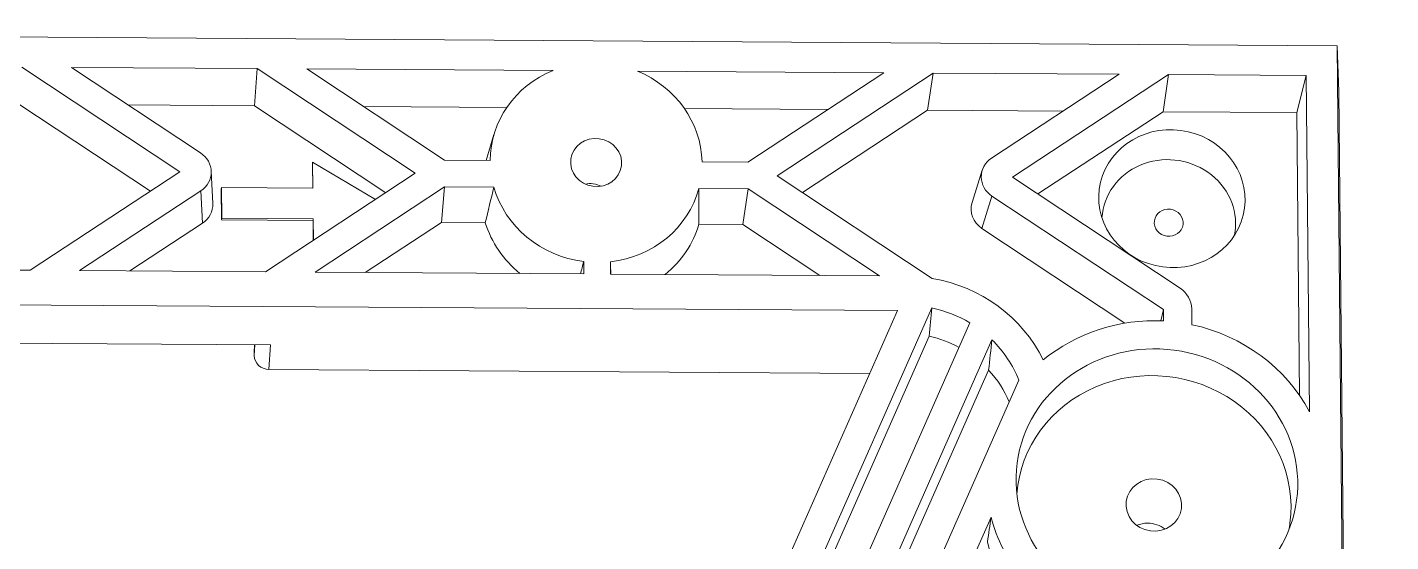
# Model space of a CAD drawing. Header units: millimetres. Extents: x 3042 to 4057, y 1987 to 3678.
# Drawn here: x 3458.5 to 3519.5, y 2370.2 to 2393.2 of the extents above; entities that cross this region are included whole.
import ezdxf

# ---------------------------------------------------------------- set-up
doc = ezdxf.new("R2010")
doc.units = ezdxf.units.MM
doc.layers.get('0').update_dxf_attribs({"linetype": 'CONTINUOUS'})

msp = doc.modelspace()

# ---------------------------------------------------------------- linework, layer by layer
at = {"color": 7, "linetype": 'Continuous', "lineweight": 18}
for p, q in [((3517.135, 2392.357), (3390.724, 2393.181)), ((3519.42, 2155.507), (3517.135, 2392.357)), ((3517.135, 2392.357), (3517.207, 2390.301)), ((3458.238, 2391.399), (3465.314, 2386.712)), ((3460.456, 2391.384), (3468.777, 2391.33)), ((3460.456, 2391.384), (3466.239, 2387.554)), ((3468.777, 2391.33), (3468.647, 2389.668)), ((3468.777, 2391.33), (3475.853, 2386.644)), ((3470.995, 2391.316), (3482.023, 2391.244)), ((3470.995, 2391.316), (3477.157, 2387.235)), ((3485.799, 2391.219), (3496.828, 2391.147)), ((3490.744, 2387.146), (3496.828, 2391.147)), ((3499.046, 2391.133), (3492.059, 2386.538)), ((3498.795, 2389.472), (3499.046, 2391.133)), ((3499.046, 2391.133), (3507.367, 2391.078)), ((3501.657, 2387.323), (3507.367, 2391.078)), ((3502.598, 2386.469), (3509.585, 2391.064)), ((3509.335, 2389.403), (3509.585, 2391.064)), ((3509.585, 2391.064), (3515.746, 2391.024)), ((3515.746, 2391.024), (3515.331, 2389.364)), ((3515.746, 2391.024), (3515.892, 2375.969)), ((3519.532, 2149.467), (3517.207, 2390.301)), ((3463.99, 2385.842), (3458.108, 2389.737)), ((3462.991, 2389.705), (3468.647, 2389.668)), ((3474.529, 2385.773), (3468.647, 2389.668)), ((3473.53, 2389.637), (3479.951, 2389.595)), ((3487.904, 2389.543), (3494.324, 2389.501)), ((3498.795, 2389.472), (3493.193, 2385.788)), ((3498.795, 2389.472), (3504.864, 2389.432)), ((3509.335, 2389.403), (3503.732, 2385.719)), ((3509.335, 2389.403), (3515.331, 2389.364)), ((3515.331, 2389.364), (3515.453, 2376.692)), ((3479.376, 2388.388), (3479.033, 2387.222)), ((3479.205, 2387.221), (3477.157, 2387.235)), ((3458.606, 2382.301), (3465.314, 2386.712)), ((3466.784, 2385.29), (3466.715, 2386.741)), ((3469.145, 2382.233), (3475.853, 2386.644)), ((3471.257, 2387.137), (3471.248, 2387.069)), ((3471.248, 2387.069), (3471.259, 2385.979)), ((3471.257, 2387.137), (3471.268, 2385.978)), ((3474.07, 2385.471), (3471.257, 2387.137)), ((3490.744, 2387.146), (3488.696, 2387.16)), ((3501.241, 2386.779), (3500.787, 2385.332)), ((3467.173, 2386.005), (3467.164, 2385.938)), ((3467.173, 2386.005), (3467.186, 2384.63)), ((3471.268, 2385.978), (3467.173, 2386.005)), ((3477.168, 2386.036), (3471.363, 2382.218)), ((3477.168, 2386.036), (3477.025, 2384.445)), ((3477.168, 2386.036), (3479.372, 2386.021)), ((3488.552, 2385.962), (3490.755, 2385.947)), ((3499, 2381.942), (3492.059, 2386.538)), ((3502.598, 2386.469), (3510.102, 2381.5)), ((3466.256, 2385.859), (3460.824, 2382.287)), ((3467.164, 2385.938), (3467.177, 2384.563)), ((3490.517, 2384.357), (3490.755, 2385.947)), ((3496.635, 2382.053), (3490.755, 2385.947)), ((3509.35, 2380.544), (3501.673, 2385.628)), ((3466.325, 2384.408), (3463.077, 2382.272)), ((3467.186, 2384.63), (3467.177, 2384.563)), ((3467.177, 2384.563), (3471.273, 2384.536)), ((3467.186, 2384.63), (3471.282, 2384.603)), ((3471.282, 2384.603), (3471.273, 2384.536)), ((3471.273, 2384.536), (3471.281, 2383.637)), ((3471.282, 2384.603), (3471.291, 2383.644)), ((3473.616, 2382.203), (3477.025, 2384.445)), ((3477.025, 2384.445), (3478.989, 2384.432)), ((3488.553, 2384.37), (3490.517, 2384.357)), ((3490.517, 2384.357), (3493.97, 2382.071)), ((3501.219, 2384.18), (3507.626, 2379.937)), ((3458.606, 2382.301), (3449.455, 2382.361)), ((3483.4, 2382.14), (3483.394, 2382.695)), ((3484.593, 2382.687), (3484.598, 2382.132)), ((3469.145, 2382.233), (3460.824, 2382.287)), ((3483.4, 2382.14), (3471.363, 2382.218)), ((3496.635, 2382.053), (3484.598, 2382.132)), ((3497.452, 2380.495), (3410.639, 2381.061)), ((3477.27, 2334.836), (3497.452, 2380.495)), ((3478.516, 2334.332), (3498.976, 2380.618)), ((3509.35, 2380.544), (3509.236, 2380.039)), ((3509.35, 2380.544), (3509.355, 2380.034)), ((3510.621, 2380.572), (3510.628, 2379.867)), ((3500.686, 2379.949), (3479.157, 2331.244)), ((3498.87, 2379.348), (3478.503, 2333.272)), ((3469.366, 2378.966), (3438.233, 2379.169)), ((3468.66, 2378.971), (3468.644, 2378.621)), ((3480.474, 2331.236), (3501.673, 2379.193)), ((3468.644, 2378.481), (3468.643, 2378.588)), ((3496.212, 2377.689), (3469.299, 2377.865)), ((3480.929, 2331.233), (3501.527, 2377.832)), ((3484.595, 2336.021), (3502.878, 2377.381)), ((3485.842, 2335.516), (3501.636, 2371.248))]:
    msp.add_line(p, q, dxfattribs=at)
at = {"color": 7, "linetype": 'Continuous', "lineweight": 13}
for p, q in [((3466.325, 2384.408), (3466.256, 2385.859)), ((3501.673, 2385.628), (3501.219, 2384.18)), ((3468.661, 2378.971), (3468.643, 2378.588)), ((3468.644, 2378.481), (3468.674, 2378.971)), ((3469.366, 2378.966), (3469.299, 2377.865))]:
    msp.add_line(p, q, dxfattribs=at)
at = {"color": 7, "linetype": 'Continuous', "lineweight": 18}
for centre, major_axis, ratio, start_param, end_param in [((3483.951, 2387.128), (4.709, -0.625), 0.940454, 2.11309, 3.260758), ((3483.951, 2387.128), (4.709, -0.625), 0.940454, 0.147266, 1.294907), ((3465.615, 2386.711), (-1.093, 0.141), 0.938775, 2.311874, 4.229998), ((3502.297, 2386.471), (-1.093, 0.141), 0.938775, 5.453467, 7.37159), ((3509.589, 2384.431), (2.974, -0.394), 0.940454, 0, 3.202146), ((3483.951, 2387.128), (4.709, -0.625), 0.940454, 3.531638, 4.718956), ((3483.683, 2385.106), (1.134, -0.15), 0.940454, 1.245719, 1.895832), ((3483.951, 2387.128), (4.709, -0.625), 0.940454, 4.972227, 6.159573), ((3465.684, 2385.26), (-1.093, 0.141), 0.938775, 2.311874, 3.30678), ((3501.843, 2385.024), (-1.093, 0.141), 0.938775, 6.117977, 7.37159), ((3483.759, 2385.679), (-4.933, 0.654), 0.940454, 0.409401, 0.990337), ((3483.759, 2385.679), (-4.933, 0.654), 0.940454, 2.417656, 2.998623), ((3509.589, 2384.431), (2.974, -0.394), 0.940454, 6.222591, 6.283185), ((3497.895, 2375.739), (-6.64, 0.881), 0.940454, 3.698121, 4.670654), ((3509.422, 2380.579), (-1.191, 0.151), 0.940204, 3.269194, 4.228491), ((3497.895, 2375.739), (-5.264, 0.698), 0.940454, 4.28258, 4.631456), ((3509.061, 2372.842), (7.583, -1.006), 0.940454, 1.656502, 2.423907), ((3509.061, 2372.842), (7.583, -1.006), 0.940454, 0.589117, 1.488373), ((3497.761, 2374.729), (5.004, -0.664), 0.940454, 1.190017, 1.473332), ((3497.895, 2375.739), (-5.264, 0.698), 0.940454, 3.616194, 4.044112), ((3469.294, 2378.477), (-0.645, 0.082), 0.94062, 0.128139, 1.69825), ((3497.761, 2374.729), (5.004, -0.664), 0.940454, 0.501753, 0.851794), ((3508.923, 2371.798), (6.097, -0.809), 0.940454, 0, 3.197433), ((3509.061, 2372.842), (7.583, -1.006), 0.940454, 3.504879, 3.922139), ((3508.659, 2369.81), (-1.233, 0.164), 0.940454, 4.845592, 5.253311), ((3508.659, 2369.81), (-1.233, 0.164), 0.940454, 4.171523, 4.845592), ((3508.923, 2371.798), (6.097, -0.809), 0.940454, 6.227401, 6.283185), ((3508.869, 2371.393), (-7.472, 0.991), 0.940454, 0.316012, 0.785541)]:
    msp.add_ellipse(centre, major_axis=major_axis, ratio=ratio, start_param=start_param, end_param=end_param, dxfattribs=at)
for centre, major_axis in [((3509.732, 2385.509), (3.251, -0.431)), ((3483.951, 2387.128), (-1.134, 0.15)), ((3509.589, 2384.431), (0.641, -0.085)), ((3509.061, 2372.842), (6.258, -0.83)), ((3508.923, 2371.798), (1.233, -0.164))]:
    msp.add_ellipse(centre, major_axis=major_axis, ratio=0.940454, dxfattribs=at)
for points in [[(3478.989, 2384.432), (3479.116, 2384.962), (3479.244, 2385.492), (3479.372, 2386.021)], [(3488.552, 2385.962), (3488.553, 2385.431), (3488.553, 2384.901), (3488.553, 2384.37)], [(3483.394, 2382.695), (3483.347, 2382.51), (3483.3, 2382.325), (3483.253, 2382.14)], [(3484.605, 2382.131), (3484.601, 2382.316), (3484.597, 2382.502), (3484.593, 2382.687)], [(3498.976, 2380.618), (3498.94, 2380.194), (3498.905, 2379.771), (3498.87, 2379.348)], [(3501.673, 2379.193), (3501.625, 2378.741), (3501.576, 2378.288), (3501.527, 2377.832)], [(3501.636, 2371.248), (3501.582, 2370.879), (3501.528, 2370.513), (3501.477, 2370.152)]]:
    msp.add_open_spline(points, degree=3, dxfattribs=at)

doc.saveas('drawing.dxf')
